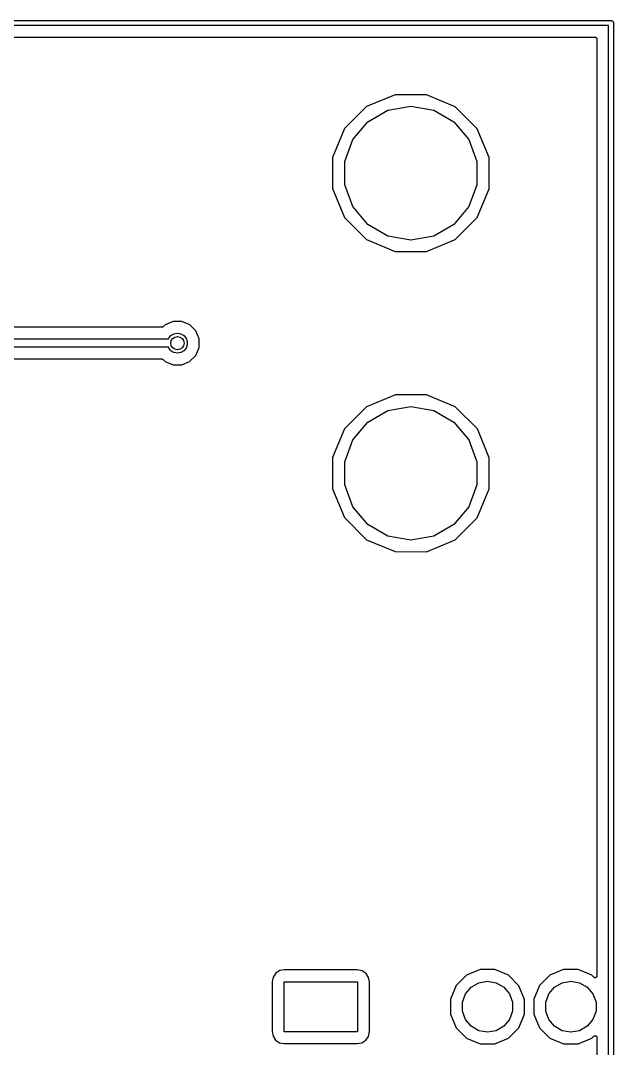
# Model space of a CAD drawing. Extents: x 85 to 212, y -151 to -91.
# Drawn here: x 193.8 to 211.57, y -122.25 to -91.42 of the extents above; entities that cross this region are included whole.
import ezdxf

# ---------------------------------------------------------------- set-up
doc = ezdxf.new("R2010")
doc.units = 0
doc.header["$MEASUREMENT"] = 0
doc.layers.add('BLACK', color=7, linetype='CONTINUOUS')

msp = doc.modelspace()

# ---------------------------------------------------------------- linework, layer by layer
at = {"layer": 'Black'}
for p, q in [((85.5, -91.425), (211.5, -91.425)), ((211.5, -91.425), (211.506, -91.4261)), ((211.506, -91.4261), (211.513, -91.4261)), ((211.513, -91.4261), (211.519, -91.4284)), ((211.519, -91.4284), (211.526, -91.4295)), ((211.526, -91.4295), (211.531, -91.4328)), ((211.531, -91.4328), (211.537, -91.435)), ((211.537, -91.435), (211.543, -91.4393)), ((211.543, -91.4393), (211.548, -91.4425)), ((211.548, -91.4425), (211.552, -91.4476)), ((211.552, -91.4476), (211.557, -91.4518)), ((211.557, -91.4518), (211.561, -91.4575)), ((211.561, -91.4575), (211.565, -91.4625)), ((211.565, -91.4625), (211.567, -91.4687)), ((211.567, -91.4687), (211.57, -91.4743)), ((211.57, -91.4743), (211.572, -91.4808)), ((211.572, -91.4808), (211.574, -91.487)), ((211.574, -91.487), (211.574, -91.4935)), ((211.574, -91.4935), (211.575, -91.5)), ((211.575, -91.5), (211.575, -150.7)), ((211.425, -91.575), (85.575, -91.575)), ((211.425, -150.625), (211.425, -91.575)), ((85.975, -91.925), (211.025, -91.925)), ((211.025, -91.925), (211.029, -91.9258)), ((211.029, -91.9258), (211.034, -91.9258)), ((211.034, -91.9258), (211.038, -91.9273)), ((211.038, -91.9273), (211.042, -91.928)), ((211.042, -91.928), (211.046, -91.9302)), ((211.046, -91.9302), (211.05, -91.9317)), ((211.05, -91.9317), (211.053, -91.9345)), ((211.053, -91.9345), (211.057, -91.9367)), ((211.057, -91.9367), (211.06, -91.94)), ((211.06, -91.94), (211.063, -91.9429)), ((211.063, -91.9429), (211.065, -91.9466)), ((211.065, -91.9466), (211.068, -91.95)), ((211.068, -91.95), (211.07, -91.9541)), ((211.07, -91.9541), (211.072, -91.9579)), ((211.072, -91.9579), (211.073, -91.9622)), ((211.073, -91.9622), (211.074, -91.9663)), ((211.074, -91.9663), (211.074, -91.9707)), ((211.074, -91.9707), (211.075, -91.975)), ((211.075, -91.975), (211.075, -120.082)), ((205.035, -93.6496), (204.171, -94.0066)), ((205.969, -93.6504), (205.035, -93.6496)), ((206.833, -94.0089), (205.969, -93.6504)), ((204.171, -94.0066), (203.509, -94.6671)), ((204.813, -94.1134), (205.5, -93.9924)), ((205.5, -93.9924), (206.187, -94.1134)), ((207.493, -94.6706), (206.833, -94.0089)), ((204.21, -94.4621), (204.813, -94.1134)), ((206.187, -94.1134), (206.79, -94.4621)), ((203.761, -94.9962), (204.21, -94.4621)), ((206.79, -94.4621), (207.239, -94.9962)), ((203.509, -94.6671), (203.15, -95.5305)), ((207.85, -95.5346), (207.493, -94.6706)), ((203.523, -95.6514), (203.761, -94.9962)), ((207.239, -94.9962), (207.477, -95.6514)), ((203.15, -95.5305), (203.15, -96.4654)), ((207.85, -96.4695), (207.85, -95.5346)), ((203.523, -96.3486), (203.523, -95.6514)), ((207.477, -95.6514), (207.477, -96.3486)), ((203.15, -96.4654), (203.507, -97.3294)), ((203.761, -97.0038), (203.523, -96.3486)), ((207.477, -96.3486), (207.239, -97.0038)), ((207.491, -97.3329), (207.85, -96.4695)), ((204.21, -97.5379), (203.761, -97.0038)), ((207.239, -97.0038), (206.79, -97.5379)), ((203.507, -97.3294), (204.167, -97.9911)), ((206.829, -97.9934), (207.491, -97.3329)), ((204.813, -97.8866), (204.21, -97.5379)), ((206.79, -97.5379), (206.187, -97.8866)), ((204.167, -97.9911), (205.031, -98.3496)), ((205.5, -98.0076), (204.813, -97.8866)), ((206.187, -97.8866), (205.5, -98.0076)), ((205.965, -98.3504), (206.829, -97.9934)), ((205.031, -98.3496), (205.965, -98.3504)), ((198.371, -100.45), (198.132, -100.549)), ((198.63, -100.45), (198.371, -100.45)), ((198.869, -100.549), (198.63, -100.45)), ((198.035, -100.625), (191.367, -100.625)), ((198.037, -100.625), (198.035, -100.625)), ((198.039, -100.625), (198.037, -100.625)), ((198.046, -100.623), (198.039, -100.625)), ((198.052, -100.622), (198.046, -100.623)), ((198.054, -100.621), (198.052, -100.622)), ((198.056, -100.62), (198.054, -100.621)), ((198.062, -100.617), (198.056, -100.62)), ((198.067, -100.613), (198.062, -100.617)), ((198.069, -100.612), (198.067, -100.613)), ((198.07, -100.61), (198.069, -100.612)), ((198.132, -100.549), (198.07, -100.61)), ((198.397, -100.817), (198.5, -100.799)), ((198.5, -100.799), (198.603, -100.817)), ((199.051, -100.732), (198.869, -100.549)), ((199.15, -100.971), (199.051, -100.732)), ((191.202, -100.975), (198.23, -100.975)), ((198.23, -100.975), (198.239, -100.949)), ((198.239, -100.949), (198.306, -100.869)), ((198.306, -100.869), (198.397, -100.817)), ((198.603, -100.817), (198.694, -100.869)), ((198.694, -100.869), (198.761, -100.949)), ((198.761, -100.949), (198.797, -101.048)), ((198.797, -101.048), (198.797, -101.152)), ((199.15, -101.23), (199.15, -100.971)), ((198.23, -101.225), (191.15, -101.225)), ((198.239, -101.251), (198.23, -101.225)), ((198.306, -101.331), (198.239, -101.251)), ((198.397, -101.383), (198.306, -101.331)), ((198.5, -101.401), (198.397, -101.383)), ((198.603, -101.383), (198.5, -101.401)), ((198.694, -101.331), (198.603, -101.383)), ((198.761, -101.251), (198.694, -101.331)), ((198.797, -101.152), (198.761, -101.251)), ((199.051, -101.469), (199.15, -101.23)), ((193.016, -101.575), (198.035, -101.575)), ((198.035, -101.575), (198.037, -101.575)), ((198.037, -101.575), (198.039, -101.575)), ((198.039, -101.575), (198.046, -101.577)), ((198.046, -101.577), (198.052, -101.578)), ((198.052, -101.578), (198.054, -101.579)), ((198.054, -101.579), (198.056, -101.58)), ((198.056, -101.58), (198.061, -101.583)), ((198.061, -101.583), (198.067, -101.587)), ((198.067, -101.587), (198.069, -101.588)), ((198.069, -101.588), (198.07, -101.59)), ((198.07, -101.59), (198.131, -101.651)), ((198.131, -101.651), (198.37, -101.75)), ((198.629, -101.75), (198.868, -101.651)), ((198.868, -101.651), (199.051, -101.469)), ((198.37, -101.75), (198.629, -101.75)), ((205.036, -102.653), (204.172, -103.01)), ((205.971, -102.654), (205.036, -102.653)), ((206.834, -103.013), (205.971, -102.654)), ((204.172, -103.01), (203.51, -103.671)), ((204.211, -103.466), (204.814, -103.117)), ((204.814, -103.117), (205.501, -102.996)), ((205.501, -102.996), (206.188, -103.117)), ((206.188, -103.117), (206.792, -103.466)), ((207.494, -103.674), (206.834, -103.013)), ((203.762, -104), (204.211, -103.466)), ((206.792, -103.466), (207.24, -104)), ((203.51, -103.671), (203.152, -104.534)), ((207.852, -104.538), (207.494, -103.674)), ((203.524, -104.655), (203.762, -104)), ((207.24, -104), (207.478, -104.655)), ((203.152, -104.534), (203.151, -105.469)), ((203.524, -105.352), (203.524, -104.655)), ((207.478, -104.655), (207.478, -105.352)), ((207.851, -105.473), (207.852, -104.538)), ((203.762, -106.007), (203.524, -105.352)), ((207.478, -105.352), (207.24, -106.007)), ((203.151, -105.469), (203.508, -106.333)), ((207.492, -106.337), (207.851, -105.473)), ((204.211, -106.542), (203.762, -106.007)), ((207.24, -106.007), (206.792, -106.542)), ((203.508, -106.333), (204.168, -106.995)), ((206.831, -106.997), (207.492, -106.337)), ((204.814, -106.89), (204.211, -106.542)), ((206.792, -106.542), (206.188, -106.89)), ((205.501, -107.011), (204.814, -106.89)), ((206.188, -106.89), (205.501, -107.011)), ((204.168, -106.995), (205.032, -107.353)), ((205.966, -107.354), (206.831, -106.997)), ((205.032, -107.353), (205.966, -107.354)), ((201.571, -119.917), (201.451, -119.994)), ((201.705, -119.892), (201.571, -119.917)), ((203.895, -119.892), (201.705, -119.892)), ((204.039, -119.921), (203.895, -119.892)), ((207.58, -119.888), (207.171, -120.057)), ((208.022, -119.888), (207.58, -119.888)), ((208.431, -120.058), (208.022, -119.888)), ((210.08, -119.888), (209.671, -120.057)), ((210.522, -119.888), (210.08, -119.888)), ((210.931, -120.058), (210.522, -119.888)), ((201.371, -120.111), (201.342, -120.255)), ((201.451, -119.994), (201.371, -120.111)), ((204.156, -120.001), (204.039, -119.921)), ((204.233, -120.121), (204.156, -120.001)), ((204.258, -120.255), (204.233, -120.121)), ((207.171, -120.057), (206.858, -120.369)), ((208.743, -120.371), (208.431, -120.058)), ((209.671, -120.057), (209.358, -120.369)), ((210.99, -120.117), (210.931, -120.058)), ((210.995, -120.121), (210.99, -120.117)), ((211, -120.125), (210.995, -120.121)), ((211.002, -120.126), (211, -120.125)), ((211.004, -120.127), (211.002, -120.126)), ((211.01, -120.129), (211.004, -120.127)), ((211.016, -120.131), (211.01, -120.129)), ((211.018, -120.131), (211.016, -120.131)), ((211.021, -120.131), (211.018, -120.131)), ((211.027, -120.131), (211.021, -120.131)), ((211.034, -120.131), (211.027, -120.131)), ((211.036, -120.13), (211.034, -120.131)), ((211.038, -120.13), (211.036, -120.13)), ((211.044, -120.127), (211.038, -120.13)), ((211.05, -120.125), (211.044, -120.127)), ((211.052, -120.123), (211.05, -120.125)), ((211.054, -120.122), (211.052, -120.123)), ((211.058, -120.118), (211.054, -120.122)), ((211.063, -120.114), (211.058, -120.118)), ((211.064, -120.112), (211.063, -120.114)), ((211.066, -120.11), (211.064, -120.112)), ((211.069, -120.104), (211.066, -120.11)), ((211.072, -120.099), (211.069, -120.104)), ((211.073, -120.094), (211.072, -120.096)), ((211.072, -120.096), (211.072, -120.099)), ((211.074, -120.088), (211.073, -120.094)), ((211.075, -120.082), (211.074, -120.088)), ((201.342, -120.255), (201.342, -121.745)), ((201.7, -121.75), (201.7, -120.25)), ((201.7, -120.25), (203.9, -120.25)), ((203.9, -120.25), (203.9, -121.75)), ((204.258, -121.23), (204.258, -120.255)), ((206.858, -120.369), (206.688, -120.778)), ((207.138, -120.618), (207.308, -120.414)), ((207.308, -120.414), (207.538, -120.281)), ((207.538, -120.281), (207.8, -120.235)), ((207.8, -120.235), (208.062, -120.281)), ((208.062, -120.281), (208.292, -120.414)), ((208.292, -120.414), (208.462, -120.618)), ((208.912, -120.78), (208.743, -120.371)), ((209.358, -120.369), (209.188, -120.778)), ((209.638, -120.618), (209.808, -120.414)), ((209.808, -120.414), (210.038, -120.281)), ((210.038, -120.281), (210.3, -120.235)), ((210.3, -120.235), (210.562, -120.281)), ((210.562, -120.281), (210.792, -120.414)), ((210.792, -120.414), (210.962, -120.618)), ((206.688, -120.778), (206.688, -121.22)), ((207.047, -120.867), (207.138, -120.618)), ((208.462, -120.618), (208.553, -120.867)), ((208.912, -121.222), (208.912, -120.78)), ((209.188, -120.778), (209.188, -121.22)), ((209.547, -120.867), (209.638, -120.618)), ((210.962, -120.618), (211.053, -120.867)), ((207.047, -121.133), (207.047, -120.867)), ((207.138, -121.382), (207.047, -121.133)), ((208.553, -121.133), (208.462, -121.382)), ((208.553, -120.867), (208.553, -121.133)), ((209.547, -121.133), (209.547, -120.867)), ((209.638, -121.382), (209.547, -121.133)), ((211.053, -121.133), (210.962, -121.382)), ((211.053, -120.867), (211.053, -121.133)), ((204.258, -121.745), (204.258, -121.23)), ((206.688, -121.22), (206.857, -121.629)), ((207.308, -121.586), (207.138, -121.382)), ((208.462, -121.382), (208.292, -121.586)), ((208.742, -121.631), (208.912, -121.222)), ((209.188, -121.22), (209.357, -121.629)), ((209.808, -121.586), (209.638, -121.382)), ((210.962, -121.382), (210.792, -121.586)), ((201.342, -121.745), (201.367, -121.879)), ((203.9, -121.75), (201.7, -121.75)), ((204.229, -121.889), (204.258, -121.745)), ((206.857, -121.629), (207.169, -121.942)), ((207.538, -121.719), (207.308, -121.586)), ((207.8, -121.765), (207.538, -121.719)), ((208.062, -121.719), (207.8, -121.765)), ((208.292, -121.586), (208.062, -121.719)), ((208.429, -121.943), (208.742, -121.631)), ((209.357, -121.629), (209.669, -121.942)), ((210.038, -121.719), (209.808, -121.586)), ((210.3, -121.765), (210.038, -121.719)), ((210.562, -121.719), (210.3, -121.765)), ((210.792, -121.586), (210.562, -121.719)), ((201.367, -121.879), (201.444, -121.999)), ((201.444, -121.999), (201.561, -122.079)), ((204.029, -122.083), (204.149, -122.006)), ((204.149, -122.006), (204.229, -121.889)), ((207.169, -121.942), (207.578, -122.112)), ((208.02, -122.112), (208.429, -121.943)), ((209.669, -121.942), (210.078, -122.112)), ((210.52, -122.112), (210.929, -121.943)), ((210.929, -121.943), (210.99, -121.883)), ((210.99, -121.883), (210.995, -121.879)), ((210.995, -121.879), (211, -121.875)), ((211, -121.875), (211.002, -121.874)), ((211.002, -121.874), (211.004, -121.873)), ((211.004, -121.873), (211.01, -121.871)), ((211.01, -121.871), (211.016, -121.869)), ((211.016, -121.869), (211.019, -121.869)), ((211.019, -121.869), (211.021, -121.868)), ((211.021, -121.868), (211.027, -121.869)), ((211.027, -121.869), (211.034, -121.869)), ((211.034, -121.869), (211.036, -121.87)), ((211.036, -121.87), (211.038, -121.87)), ((211.038, -121.87), (211.044, -121.873)), ((211.044, -121.873), (211.05, -121.875)), ((211.05, -121.875), (211.052, -121.876)), ((211.052, -121.876), (211.054, -121.877)), ((211.054, -121.877), (211.058, -121.882)), ((211.058, -121.882), (211.063, -121.886)), ((211.063, -121.886), (211.064, -121.888)), ((211.064, -121.888), (211.066, -121.89)), ((211.066, -121.89), (211.069, -121.895)), ((211.069, -121.895), (211.072, -121.901)), ((211.072, -121.901), (211.072, -121.903)), ((211.072, -121.903), (211.073, -121.905)), ((211.073, -121.905), (211.074, -121.912)), ((211.074, -121.912), (211.075, -121.918)), ((211.075, -121.918), (211.075, -130.082)), ((201.561, -122.079), (201.705, -122.108)), ((201.705, -122.108), (203.895, -122.108)), ((203.895, -122.108), (204.029, -122.083)), ((207.578, -122.112), (208.02, -122.112)), ((210.078, -122.112), (210.52, -122.112))]:
    msp.add_line(p, q, dxfattribs=at)
msp.add_circle((198.5, -101.1), 0.2, dxfattribs=at)

doc.saveas('drawing.dxf')
